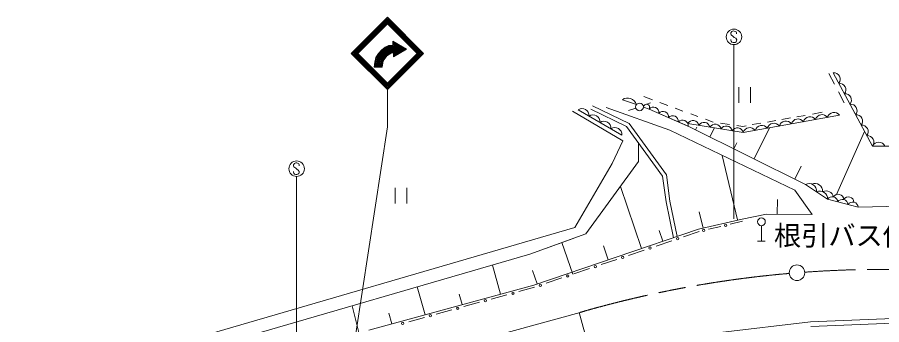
# Model space of a CAD drawing. Units: millimetres, scale not verified. Extents: x 40000 to 680000, y 20000 to 380000.
# Drawn here: x 369244 to 480578, y 277902 to 317562 of the extents above; entities that cross this region are included whole.
import ezdxf
from ezdxf.enums import TextEntityAlignment as Align

# ---------------------------------------------------------------- set-up
doc = ezdxf.new("R2010")
doc.units = ezdxf.units.MM
doc.header["$LTSCALE"] = 1000
doc.linetypes.add('CHAIN', pattern=[18.5, 12, -1.5, 3.5, -1.5])
for name, color, linetype, lineweight in [('M-BGD', 7, 'Continuous', 13), ('M-BGD-RSTR', 3, 'Continuous', 13), ('M-BMK', 2, 'CHAIN', 13), ('M-STR-HTXT', 7, 'Continuous', 13), ('M-STR-STRC', 7, 'Continuous', 13)]:
    doc.layers.add(name, color=color, linetype=linetype, lineweight=lineweight)
doc.styles.add('ＭＳ ゴシック', font='')
doc.styles.get('ＭＳ ゴシック').set_extended_font_data('MS Gothic')

msp = doc.modelspace()

# ---------------------------------------------------------------- linework, layer by layer
at = {"layer": 'M-BGD'}
for p, q in [((473784, 310311), (474503, 308919)), ((474339, 310396), (479379, 300949)), ((479379, 300949), (474339, 310396)), ((462179, 306524), (462179, 308524)), ((463679, 308524), (463679, 306524)), ((449953, 307334), (451077, 306918)), ((475005, 307948), (475743, 306518)), ((447171, 306929), (448984, 306294)), ((448984, 306294), (447171, 306929)), ((449859, 306171), (450799, 306511)), ((452007, 306573), (453011, 306201)), ((440739, 305429), (447234, 301623)), ((441491, 305640), (447113, 302370)), ((447113, 302370), (441491, 305640)), ((443101, 305692), (447704, 303453)), ((443320, 306141), (448035, 303848)), ((445090, 305905), (453291, 303003)), ((448920, 305841), (447970, 305521)), ((449886, 305978), (450617, 305722)), ((450617, 305722), (449886, 305978)), ((450617, 305722), (455918, 303396)), ((455646, 303516), (450617, 305722)), ((453985, 305840), (454982, 305471)), ((455987, 305098), (456910, 304756)), ((471675, 305082), (472928, 305304)), ((457867, 304401), (458854, 304036)), ((462738, 302685), (475153, 304925)), ((475153, 304925), (462738, 302685)), ((465847, 304052), (466922, 304242)), ((467707, 304381), (468823, 304578)), ((469659, 304726), (470707, 304911)), ((447704, 303453), (452361, 297061)), ((448035, 303848), (452840, 297252)), ((453291, 303003), (469392, 295254)), ((455599, 303856), (462738, 302685)), ((462738, 302685), (455599, 303856)), ((455918, 303396), (470761, 296006)), ((456754, 303373), (456597, 303058)), ((459030, 303292), (458451, 302135)), ((459800, 303895), (460967, 303732)), ((461914, 303600), (462680, 303493)), ((462680, 303493), (463100, 303567)), ((463913, 303711), (465004, 303903)), ((466120, 303293), (464142, 299302)), ((478370, 302834), (474766, 294704)), ((447234, 301623), (445845, 298693)), ((449260, 298942), (449259, 301319)), ((461916, 301345), (461543, 300596)), ((479379, 300949), (487455, 300893)), ((487479, 300893), (479379, 300949)), ((460050, 299752), (462003, 291413)), ((445845, 298693), (441040, 290428)), ((442474, 289639), (449260, 298942)), ((470193, 298337), (469376, 296696)), ((452361, 297061), (452796, 293757)), ((452840, 297252), (453289, 293841)), ((417900, 293547), (417900, 295547)), ((419400, 295547), (419400, 293547)), ((446930, 295741), (449646, 287734)), ((469392, 295254), (471639, 292120)), ((470761, 296006), (473603, 294082)), ((473603, 294082), (470761, 296006)), ((467135, 294039), (467122, 292152)), ((473603, 294082), (477552, 293056)), ((477552, 293056), (473603, 294082)), ((452796, 293757), (453765, 289132)), ((453289, 293841), (454242, 289294)), ((477552, 293056), (483316, 293191)), ((457080, 292478), (457573, 290362)), ((462598, 291532), (465748, 292161)), ((465748, 292161), (471639, 292120)), ((456982, 290224), (462598, 291532)), ((459865, 290588), (458265, 290215)), ((462666, 291240), (461065, 290867)), ((465085, 290678), (465085, 288678)), ((369244, 269526), (441040, 290428)), ((435273, 287002), (442474, 289639)), ((435772, 283025), (456982, 290224)), ((451909, 290056), (452382, 288663)), ((457064, 289935), (455045, 289250)), ((440833, 289038), (435273, 287002)), ((439374, 288503), (440777, 284407)), ((453530, 288736), (451511, 288050)), ((464585, 288678), (465585, 288678)), ((444727, 288086), (445342, 286273)), ((449996, 287536), (447977, 286851)), ((435273, 287002), (380985, 271246)), ((446462, 286337), (444443, 285651)), ((430429, 285596), (431465, 281843)), ((442928, 285137), (440909, 284452)), ((435616, 284883), (436198, 283169)), ((439394, 283937), (437374, 283252)), ((414507, 277188), (435772, 283025)), ((420767, 282792), (421765, 279180)), ((426177, 281845), (426548, 280493)), ((432314, 281765), (430288, 281209)), ((435860, 282738), (433834, 282182)), ((428769, 280792), (426743, 280235)), ((412387, 280360), (413242, 276883)), ((425223, 279818), (423197, 279262)), ((417107, 279382), (417484, 278005)), ((421678, 278845), (419652, 278289)), ((471390, 278282), (483350, 278774)), ((459783, 276910), (471390, 278282)), ((471437, 277684), (483354, 278173))]:
    msp.add_line(p, q, dxfattribs=at)
for centre, radius in [((449387, 305998), 500), ((460465, 290727), 150), ((465085, 291178), 500), ((457664, 290075), 150), ((454288, 288993), 150), ((450753, 287793), 150), ((447219, 286594), 150), ((443685, 285394), 150), ((440151, 284194), 150), ((436617, 282995), 150), ((433074, 281973), 150), ((429529, 281000), 150), ((425983, 280027), 150), ((422437, 279054), 150), ((418892, 278081), 150)]:
    msp.add_circle(centre, radius, dxfattribs=at)
for centre, radius, start, end in [((474404, 309563), 835, 321.72376, 94.43248), ((475124, 308214), 835, 321.72376, 94.43248), ((475844, 306864), 835, 321.72376, 94.43248), ((447855, 305978), 1172, 15.68637, 125.70118), ((450285, 305945), 400, 326.19354, 175.19401), ((476564, 305515), 835, 321.72376, 94.43248), ((441987, 304876), 911, 356.6204, 123.00091), ((451157, 305244), 721, 354.17806, 138.44093), ((452414, 304692), 721, 354.17806, 138.44093), ((474443, 304420), 872, 35.47066, 164.98977), ((443393, 304058), 911, 356.6204, 123.00091), ((444798, 303241), 911, 356.6204, 123.00091), ((453671, 304140), 721, 354.17806, 138.44093), ((454929, 303589), 721, 354.17806, 138.44093), ((456269, 303469), 773, 11.38844, 149.98418), ((457696, 303235), 773, 11.38844, 149.98418), ((468236, 303299), 872, 35.47066, 164.98977), ((469788, 303579), 872, 35.47066, 164.98977), ((471340, 303859), 872, 35.47066, 164.98977), ((472892, 304139), 872, 35.47066, 164.98977), ((477284, 304165), 835, 321.72376, 94.43248), ((446203, 302423), 911, 356.6204, 123.00091), ((459124, 303000), 773, 11.38844, 149.98418), ((460552, 302766), 773, 11.38844, 149.98418), ((461980, 302532), 773, 11.38844, 149.98418), ((463580, 302459), 872, 35.47066, 164.98977), ((465132, 302739), 872, 35.47066, 164.98977), ((466684, 303019), 872, 35.47066, 164.98977), ((478003, 302816), 835, 321.72376, 94.43248), ((478723, 301466), 835, 321.72376, 94.43248), ((480186, 300537), 906, 26.23401, 152.97311), ((471199, 295123), 986, 355.4376, 116.37111), ((471988, 295142), 986, 356.53265, 114.94854), ((472620, 294161), 986, 355.4376, 116.37111), ((473409, 294180), 986, 12.87401, 114.94854), ((474208, 293706), 712, 2.78073, 148.07248), ((474975, 294023), 712, 2.78073, 148.07248), ((475524, 293363), 712, 2.78073, 148.07248), ((476291, 293680), 712, 2.78073, 148.07248), ((476840, 293021), 712, 2.78073, 148.07248)]:
    msp.add_arc(centre, radius, start, end, dxfattribs=at)
at = {"layer": 'M-BGD-RSTR'}
msp.add_circle((469665, 284607), 1000, dxfattribs=at)
at = {"layer": 'M-BMK'}
msp.add_line((441735, 279495), (372843, 260483), dxfattribs=at)
for start, end in [(53.60529, 94.13394), (94.95244, 106.18319)]:
    msp.add_arc((480755, 145043), 140000, start, end, dxfattribs=at)
at = {"layer": 'M-STR-HTXT'}
msp.add_line((453679, 235773), (441622, 279464), dxfattribs=at)
at = {"layer": 'M-STR-STRC'}
for p, q in [((416911, 317562), (412244, 312895)), ((416911, 317421), (412386, 312895)), ((421578, 312896), (416911, 317562)), ((421437, 312896), (416911, 317421)), ((416911, 317280), (412527, 312895)), ((416911, 317138), (412668, 312895)), ((416981, 317067), (412739, 312824)), ((417052, 316997), (412810, 312754)), ((417123, 316926), (412881, 312683)), ((420942, 312684), (416698, 316926)), ((421012, 312754), (416769, 316997)), ((421083, 312825), (416840, 317067)), ((421295, 312896), (416911, 317280)), ((421154, 312896), (416911, 317138)), ((461265, 315726), (461141, 315542)), ((461141, 315542), (461144, 315410)), ((461144, 315410), (461207, 315281)), ((461207, 315281), (461463, 315100)), ((461457, 315792), (461265, 315726)), ((461579, 315790), (461457, 315792)), ((461463, 315100), (461592, 314968)), ((461829, 315671), (461579, 315790)), ((461892, 315540), (461829, 315671)), ((461892, 315411), (461892, 315540)), ((417630, 313960), (417630, 314460)), ((417630, 314460), (418660, 313430)), ((417630, 314460), (419392, 313443)), ((417730, 312500), (417730, 314403)), ((417830, 312600), (417830, 314345)), ((417930, 312700), (417930, 314287)), ((418030, 312657), (418030, 314229)), ((418130, 312715), (418130, 314172)), ((418230, 312773), (418230, 314114)), ((418330, 312830), (418330, 314056)), ((418430, 312888), (418430, 313998)), ((461144, 314563), (461142, 314684)), ((461184, 314460), (461144, 314563)), ((461268, 314349), (461184, 314460)), ((461455, 314289), (461268, 314349)), ((461589, 314289), (461455, 314289)), ((461534, 291542), (461532, 314030)), ((461689, 314318), (461589, 314289)), ((461592, 314968), (461771, 314852)), ((461832, 314410), (461689, 314318)), ((461771, 314852), (461897, 314652)), ((461892, 314542), (461832, 314410)), ((461897, 314652), (461892, 314542)), ((416911, 308229), (412244, 312895)), ((416911, 308370), (412386, 312895)), ((416911, 308511), (412527, 312895)), ((416911, 308653), (412668, 312895)), ((416982, 308724), (412739, 312966)), ((417053, 308794), (412810, 313037)), ((417124, 308865), (412880, 313107)), ((416143, 313332), (415433, 312356)), ((415755, 312892), (415433, 312356)), ((416212, 313257), (415528, 312315)), ((416281, 313183), (415622, 312275)), ((416351, 313108), (415716, 312234)), ((416143, 313332), (415755, 312892)), ((416420, 313034), (415810, 312194)), ((416490, 312959), (415905, 312154)), ((416559, 312885), (415999, 312113)), ((417098, 313927), (416143, 313332)), ((416636, 313724), (416143, 313332)), ((417129, 313829), (416212, 313257)), ((417161, 313730), (416281, 313183)), ((417192, 313632), (416351, 313108)), ((417224, 313534), (416420, 313034)), ((417255, 313436), (416490, 312959)), ((417286, 313338), (416559, 312885)), ((417318, 313239), (416629, 312810)), ((417098, 313927), (416636, 313724)), ((417349, 313141), (416698, 312736)), ((420942, 313108), (416699, 308865)), ((417381, 313043), (416767, 312661)), ((421012, 313037), (416770, 308794)), ((416837, 312586), (417412, 312945)), ((421083, 312967), (416841, 308724)), ((421154, 312896), (416911, 308653)), ((421295, 312896), (416911, 308511)), ((421437, 312896), (416911, 308370)), ((421578, 312896), (416911, 308229)), ((417630, 313960), (417098, 313927)), ((417730, 313866), (417129, 313829)), ((417730, 313766), (417161, 313730)), ((417730, 313666), (417192, 313632)), ((417730, 313566), (417224, 313534)), ((417730, 313466), (417255, 313436)), ((417730, 313365), (417286, 313338)), ((417730, 313265), (417318, 313239)), ((417730, 313165), (417349, 313141)), ((417730, 313065), (417381, 313043)), ((417412, 312945), (417693, 312962)), ((417630, 313960), (417627, 313960)), ((417693, 312462), (419392, 313443)), ((417693, 312462), (418660, 313430)), ((417693, 312962), (417693, 312462)), ((418530, 312946), (418530, 313941)), ((418630, 313004), (418630, 313883)), ((418730, 313061), (418730, 313825)), ((418830, 313119), (418830, 313768)), ((418930, 313177), (418930, 313710)), ((419030, 313235), (419030, 313652)), ((419130, 313292), (419130, 313594)), ((419230, 313350), (419230, 313537)), ((419330, 313408), (419330, 313479)), ((415433, 312356), (415207, 311126)), ((415285, 311779), (415207, 311126)), ((415433, 312356), (415285, 311779)), ((415528, 312315), (415309, 311126)), ((415622, 312275), (415410, 311126)), ((415716, 312234), (415512, 311126)), ((415810, 312194), (415614, 311126)), ((415905, 312154), (415715, 311126)), ((415999, 312113), (415817, 311126)), ((416093, 312073), (415919, 311127)), ((416187, 312032), (416020, 311127)), ((416629, 312810), (416093, 312073)), ((416281, 311992), (416122, 311127)), ((416698, 312736), (416187, 312032)), ((416224, 311127), (416376, 311951)), ((416767, 312661), (416281, 311992)), ((416376, 311951), (416837, 312586)), ((416224, 311127), (415207, 311126)), ((416911, 308229), (416912, 303433)), ((412862, 276791), (416912, 303433)), ((404935, 298720), (404811, 298536)), ((404811, 298536), (404814, 298404)), ((404814, 298404), (404877, 298275)), ((405127, 298786), (404935, 298720)), ((405248, 298784), (405127, 298786)), ((405499, 298665), (405248, 298784)), ((405562, 298534), (405499, 298665)), ((405562, 298405), (405562, 298534)), ((404814, 297556), (404811, 297678)), ((404854, 297454), (404814, 297556)), ((404938, 297343), (404854, 297454)), ((404877, 298275), (405133, 298094)), ((405125, 297283), (404938, 297343)), ((405259, 297283), (405125, 297283)), ((405133, 298094), (405262, 297962)), ((405359, 297312), (405259, 297283)), ((405262, 297962), (405441, 297846)), ((405501, 297404), (405359, 297312)), ((405441, 297846), (405567, 297646)), ((405562, 297535), (405501, 297404)), ((405567, 297646), (405562, 297535)), ((405213, 274536), (405210, 297024))]:
    msp.add_line(p, q, dxfattribs=at)
for centre in [(461549, 315030), (405219, 298024)]:
    msp.add_circle(centre, 1000, dxfattribs=at)

# ---------------------------------------------------------------- texts
at = {"layer": 'M-STR-HTXT', "style": 'ＭＳ ゴシック'}
msp.add_text('根引バス停', height=2566, rotation=0.006, dxfattribs=at).set_placement((466708, 287352), align=Align.BOTTOM_LEFT)

doc.saveas('drawing.dxf')
